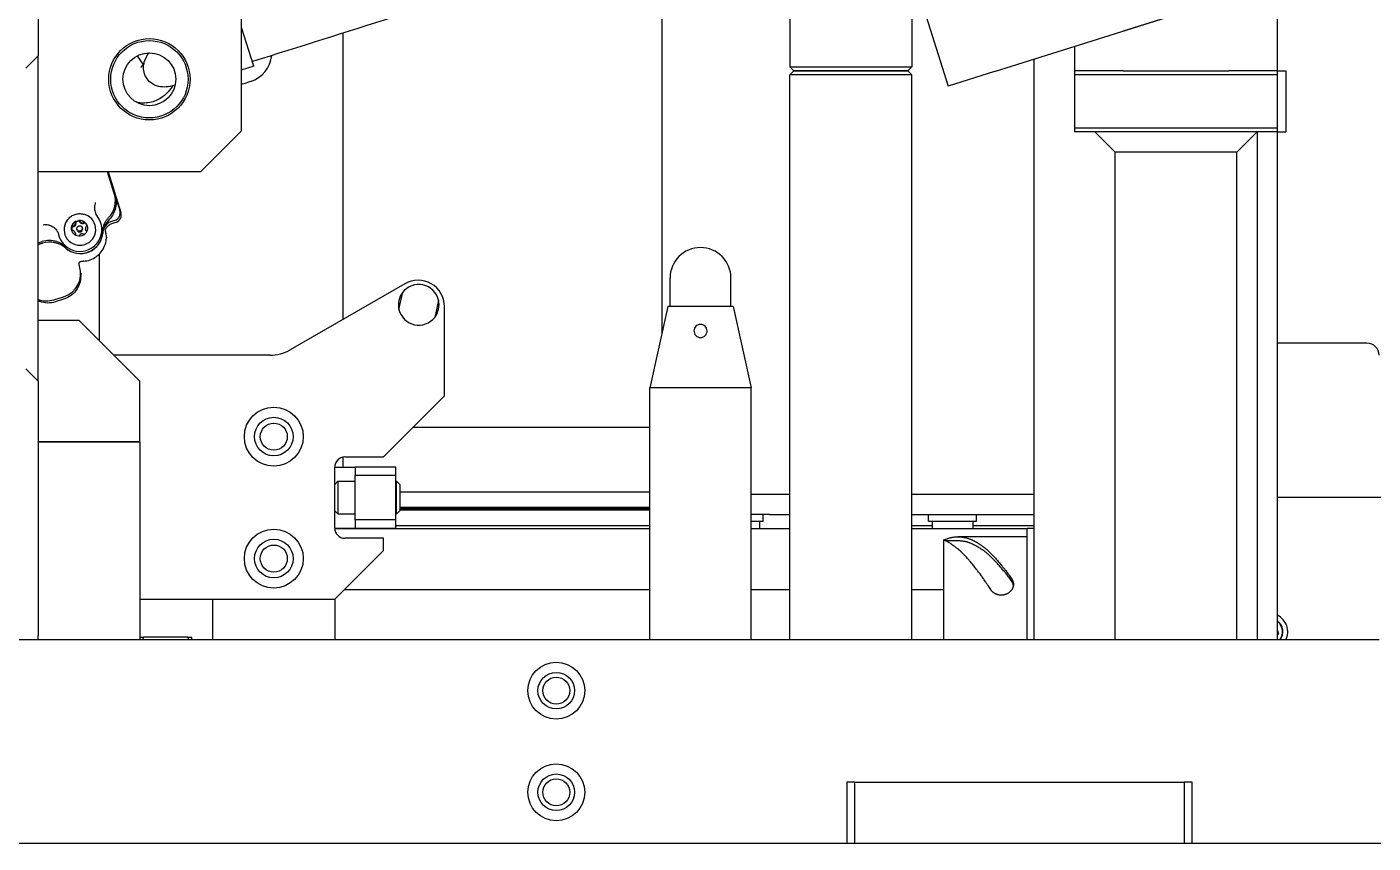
# Model space of a CAD drawing. Header units: millimetres. Extents: x 0 to 7722, y 0 to 5460.
# Drawn here: x 1535.2 to 1866.4, y 1237.6 to 1438.4 of the extents above; entities that cross this region are included whole.
import ezdxf

# ---------------------------------------------------------------- set-up
doc = ezdxf.new("R2010")
doc.units = ezdxf.units.MM
doc.header["$LTSCALE"] = 5
doc.layers.get('0').update_dxf_attribs({"linetype": 'CONTINUOUS'})

msp = doc.modelspace()

# ---------------------------------------------------------------- linework, layer by layer
for p, q in [((1537.931, 1484.769), (1537.931, 1431.269)), ((1587.931, 1477.769), (1587.931, 1412.769)), ((1691.431, 1461.604), (1691.431, 1362.922)), ((1749.837, 1461.942), (1761.865, 1423.793)), ((1722.931, 1454.589), (1722.931, 1428.589)), ((1752.931, 1452.129), (1752.931, 1428.589)), ((1842.931, 1427.589), (1842.931, 1449.353)), ((1773.31, 1427.402), (1831.486, 1445.745)), ((1830.931, 1445.57), (1804.931, 1437.372)), ((1587.959, 1438.277), (1587.931, 1438.362)), ((1591.049, 1428.771), (1587.959, 1438.277)), ((1612.931, 1436.853), (1612.931, 1366.413)), ((1537.931, 1431.269), (1534.931, 1428.269)), ((1537.931, 1351.269), (1537.931, 1431.269)), ((1792.931, 1433.589), (1792.931, 1427.589)), ((1591.049, 1428.771), (1587.931, 1427.757)), ((1722.931, 1428.589), (1752.931, 1428.589)), ((1723.931, 1427.589), (1722.931, 1428.589)), ((1751.931, 1427.589), (1752.931, 1428.589)), ((1782.931, 1430.436), (1782.931, 1287.589)), ((1590.23, 1424.977), (1589.215, 1424.658)), ((1723.931, 1427.589), (1722.931, 1426.589)), ((1752.931, 1426.589), (1722.931, 1426.589)), ((1722.931, 1287.589), (1722.931, 1426.589)), ((1723.931, 1427.589), (1751.931, 1427.589)), ((1751.931, 1427.589), (1723.931, 1427.589)), ((1751.931, 1427.589), (1752.931, 1426.589)), ((1752.931, 1287.589), (1752.931, 1426.589)), ((1773.31, 1427.402), (1761.865, 1423.793)), ((1792.931, 1427.589), (1792.986, 1427.589)), ((1792.931, 1426.589), (1792.931, 1413.589)), ((1842.931, 1426.589), (1792.931, 1426.589)), ((1804.931, 1427.589), (1792.986, 1427.589)), ((1804.931, 1427.589), (1830.931, 1427.589)), ((1842.876, 1427.589), (1830.931, 1427.589)), ((1842.876, 1427.589), (1842.931, 1427.589)), ((1842.931, 1427.589), (1844.931, 1427.589)), ((1842.931, 1413.589), (1842.931, 1426.589)), ((1844.931, 1427.589), (1844.931, 1412.589)), ((1587.931, 1412.769), (1577.931, 1402.769)), ((1792.931, 1413.589), (1842.931, 1413.589)), ((1842.931, 1412.589), (1792.931, 1412.589)), ((1802.931, 1407.589), (1797.931, 1412.589)), ((1832.931, 1407.589), (1837.931, 1412.589)), ((1837.931, 1412.589), (1837.931, 1287.589)), ((1842.931, 1287.589), (1842.931, 1412.589)), ((1842.931, 1412.589), (1844.931, 1412.589)), ((1832.931, 1407.589), (1802.931, 1407.589)), ((1802.931, 1287.589), (1802.931, 1407.589)), ((1832.931, 1287.589), (1832.931, 1407.589)), ((1577.931, 1402.769), (1537.931, 1402.769)), ((1556.68, 1397.374), (1554.979, 1402.769)), ((1555.061, 1402.769), (1558.062, 1393.253)), ((1556.879, 1397.004), (1555.061, 1402.769)), ((1555.171, 1402.769), (1558.327, 1392.76)), ((1549.52, 1392.2), (1549.644, 1392.152)), ((1552.852, 1391.307), (1552.853, 1391.304)), ((1539.813, 1389.529), (1539.813, 1389.529)), ((1545.062, 1390.794), (1544.988, 1390.684)), ((1547.145, 1390.179), (1547.095, 1390.339)), ((1547.555, 1388.383), (1547.486, 1388.601)), ((1548.167, 1390.502), (1548.117, 1390.661)), ((1548.861, 1388.795), (1548.793, 1389.013)), ((1549.663, 1388.4), (1549.605, 1388.582)), ((1556.752, 1390.757), (1555.97, 1390.51)), ((1557.018, 1390.264), (1556.204, 1390.007)), ((1537.931, 1385.255), (1538.922, 1385.567)), ((1537.931, 1384.822), (1539.004, 1385.16)), ((1538.974, 1385.151), (1537.931, 1384.822)), ((1547.125, 1387.6), (1547.068, 1387.782)), ((1552.931, 1382.426), (1552.931, 1361.269)), ((1548.141, 1379.503), (1548.096, 1379.647)), ((1548.415, 1377.768), (1548.42, 1377.14)), ((1628.181, 1375.218), (1599.967, 1358.928)), ((1693.431, 1369.589), (1693.431, 1376.589)), ((1708.431, 1369.589), (1708.431, 1376.589)), ((1541.812, 1371.258), (1544.213, 1372.015)), ((1544.219, 1371.384), (1542.169, 1370.737)), ((1626.733, 1368.825), (1627.651, 1373.087)), ((1636.449, 1371.192), (1635.531, 1366.931)), ((1637.931, 1347.589), (1637.931, 1369.589)), ((1692.931, 1369.589), (1688.431, 1349.589)), ((1708.931, 1369.589), (1692.931, 1369.589)), ((1708.931, 1369.589), (1713.431, 1349.589)), ((1537.931, 1366.269), (1547.931, 1366.269)), ((1547.931, 1366.269), (1562.931, 1351.269)), ((1864.931, 1360.589), (1842.931, 1360.589)), ((1594.967, 1357.589), (1556.611, 1357.589)), ((1534.931, 1354.269), (1537.931, 1351.269)), ((1537.931, 1351.269), (1537.931, 1338.807)), ((1562.931, 1336.269), (1562.931, 1351.269)), ((1713.431, 1349.589), (1688.431, 1349.589)), ((1688.431, 1287.589), (1688.431, 1349.589)), ((1713.431, 1287.589), (1713.431, 1349.589)), ((1637.931, 1347.589), (1622.931, 1332.589)), ((1537.931, 1338.807), (1537.931, 1288.674)), ((1630.236, 1339.894), (1688.431, 1339.894)), ((1562.931, 1336.269), (1537.931, 1336.269)), ((1537.931, 1336.269), (1562.931, 1336.269)), ((1562.931, 1336.269), (1562.931, 1287.589)), ((1612.931, 1332.538), (1612.931, 1330.089)), ((1613.431, 1332.589), (1622.931, 1332.589)), ((1610.931, 1315.089), (1610.931, 1330.089)), ((1610.931, 1330.089), (1615.931, 1330.089)), ((1625.931, 1330.089), (1615.931, 1330.089)), ((1615.931, 1330.089), (1615.931, 1328.089)), ((1625.931, 1328.089), (1625.931, 1330.089)), ((1610.931, 1325.822), (1611.698, 1326.589)), ((1611.698, 1326.589), (1611.698, 1318.589)), ((1611.698, 1326.589), (1615.931, 1326.589)), ((1615.931, 1328.089), (1625.931, 1328.089)), ((1615.931, 1317.089), (1615.931, 1328.089)), ((1625.931, 1317.089), (1625.931, 1328.089)), ((1625.931, 1326.589), (1626.164, 1326.589)), ((1626.164, 1318.589), (1626.164, 1326.589)), ((1626.931, 1325.822), (1626.164, 1326.589)), ((1626.931, 1325.822), (1626.931, 1319.355)), ((1626.931, 1324.044), (1688.431, 1324.044)), ((1713.431, 1323.394), (1722.931, 1323.394)), ((1752.931, 1323.394), (1782.931, 1323.394)), ((1892.931, 1322.589), (1842.931, 1322.589)), ((1610.931, 1319.355), (1611.698, 1318.589)), ((1611.698, 1318.589), (1615.931, 1318.589)), ((1625.931, 1318.589), (1626.164, 1318.589)), ((1626.931, 1319.355), (1626.164, 1318.589)), ((1626.931, 1320.199), (1688.431, 1320.199)), ((1626.931, 1319.894), (1688.431, 1319.894)), ((1626.931, 1319.589), (1688.431, 1319.589)), ((1717.931, 1318.394), (1713.431, 1318.394)), ((1716.317, 1316.794), (1716.317, 1318.394)), ((1717.931, 1318.394), (1722.931, 1318.394)), ((1752.931, 1318.394), (1782.931, 1318.394)), ((1757.031, 1316.794), (1757.031, 1318.394)), ((1768.817, 1316.794), (1768.817, 1318.394)), ((1610.931, 1315.089), (1615.931, 1315.089)), ((1612.931, 1315.089), (1612.931, 1314.894)), ((1625.931, 1317.089), (1615.931, 1317.089)), ((1615.931, 1317.089), (1615.931, 1315.089)), ((1615.931, 1315.089), (1625.931, 1315.089)), ((1625.931, 1315.089), (1625.931, 1317.089)), ((1625.931, 1315.744), (1688.431, 1315.744)), ((1713.431, 1316.794), (1716.317, 1316.794)), ((1715.431, 1316.794), (1715.431, 1314.894)), ((1752.931, 1315.744), (1757.931, 1315.744)), ((1757.031, 1316.794), (1768.817, 1316.794)), ((1757.931, 1316.794), (1757.931, 1314.894)), ((1767.931, 1316.794), (1767.931, 1314.894)), ((1767.931, 1315.744), (1782.931, 1315.744)), ((1688.431, 1314.894), (1610.939, 1314.894)), ((1622.931, 1312.589), (1613.431, 1312.589)), ((1622.931, 1309.589), (1622.931, 1312.589)), ((1722.931, 1314.894), (1713.431, 1314.894)), ((1781.331, 1314.894), (1752.931, 1314.894)), ((1760.731, 1312.208), (1760.731, 1287.589)), ((1764.278, 1311.939), (1761.309, 1311.939)), ((1781.331, 1312.939), (1764.278, 1312.939)), ((1782.931, 1314.989), (1781.331, 1314.989)), ((1781.331, 1307.989), (1781.331, 1314.989)), ((1610.931, 1297.589), (1622.931, 1309.589)), ((1781.331, 1287.589), (1781.331, 1307.989)), ((1688.431, 1299.894), (1613.236, 1299.894)), ((1688.431, 1299.894), (1613.236, 1299.894)), ((1722.931, 1299.894), (1713.431, 1299.894)), ((1722.931, 1299.894), (1713.431, 1299.894)), ((1760.731, 1299.894), (1752.931, 1299.894)), ((1760.731, 1299.894), (1752.931, 1299.894)), ((1562.931, 1297.589), (1610.931, 1297.589)), ((1580.931, 1287.589), (1580.931, 1297.589)), ((1610.931, 1297.589), (1610.931, 1287.589)), ((1537.931, 1287.589), (1537.931, 1288.674)), ((1842.931, 1289.879), (1843.177, 1289.05)), ((1843.177, 1289.05), (1842.931, 1288.791)), ((1867.931, 1287.589), (1402.931, 1287.589)), ((1574.793, 1288.269), (1563.869, 1288.269)), ((1575.731, 1287.589), (1575.731, 1288.269)), ((1738.931, 1252.589), (1736.931, 1252.589)), ((1736.931, 1252.589), (1736.931, 1237.589)), ((1738.931, 1237.589), (1738.931, 1252.589)), ((1738.931, 1252.589), (1819.931, 1252.589)), ((1821.931, 1252.589), (1819.931, 1252.589)), ((1819.931, 1252.589), (1819.931, 1237.589)), ((1821.931, 1237.589), (1821.931, 1252.589)), ((1288.931, 1237.589), (1736.931, 1237.589)), ((1736.931, 1237.589), (1738.931, 1237.589)), ((1738.931, 1237.589), (1819.931, 1237.589)), ((1819.931, 1237.589), (1821.931, 1237.589)), ((1821.931, 1237.589), (1887.931, 1237.589))]:
    msp.add_line(p, q)
for centre, radius in [((1565.312, 1425.506), 10), ((1565.312, 1425.506), 9.519), ((1565.312, 1425.506), 6.506), ((1595.931, 1337.589), 7.25), ((1595.931, 1337.589), 4.75), ((1595.931, 1337.589), 3.324), ((1595.931, 1307.589), 7.25), ((1595.931, 1307.589), 4.75), ((1595.931, 1307.589), 3.324), ((1665.431, 1275.089), 7), ((1665.431, 1275.089), 4.5), ((1665.431, 1275.089), 3.324), ((1665.431, 1250.089), 7), ((1665.431, 1250.089), 4.5), ((1665.431, 1250.089), 3.324)]:
    msp.add_circle(centre, radius)
for centre, radius, start, end in [((1587.974, 1432.13), 7.5, 287.5, 353.92202), ((1586.96, 1431.81), 7.5, 277.4378, 287.5), ((1700.931, 1376.589), 7.5, 0, 180), ((1631.591, 1370.009), 5, 13.68849, 142.00462), ((1631.431, 1369.589), 6.5, 0, 120), ((1631.591, 1370.009), 5, 142.00462, 193.68849), ((1631.591, 1370.009), 5, 142.00462, 193.68849), ((1631.591, 1370.009), 5, 193.68849, 322.00462), ((1631.591, 1370.009), 5, 322.00462, 13.68849), ((1631.591, 1370.009), 5, 322.00462, 13.68849), ((1594.967, 1367.589), 10, 270, 300), ((1864.931, 1357.589), 3, 0, 90), ((1613.431, 1330.089), 2.5, 90, 180), ((1613.431, 1315.089), 2.5, 180, 270), ((1840.931, 1289.589), 4.5, 333.6122, 63.6122), ((1840.931, 1289.589), 3.324, 323.00285, 53.00285), ((1840.931, 1289.589), 3.233, 321.78715, 51.78715)]:
    msp.add_arc(centre, radius, start, end)
for centre, major_axis, ratio, start_param, end_param in [((1550.955, 1395.573), (-5.814, -1.489), 0.9937317, 2.1286007, 3.1959404), ((1548.225, 1388.535), (5.146, 1.622), 0.9937679, 3.0720648, 6.6182242), ((1548.225, 1388.535), (-3.719, -1.173), 0.9937679, 5.388553, 10.3194102), ((1556.153, 1392.652), (1.938, 0.497), 0.9937307, 4.7673191, 6.3374302), ((1556.419, 1392.159), (1.938, 0.497), 0.9937307, 4.7673191, 6.3374302), ((1548.182, 1388.671), (-1.879, -0.592), 0.9937679, 5.7554138, 6.1380631), ((1546.353, 1388.451), (-0.143, -0.045), 0.9937679, 6.1826383, 7.549722), ((1548.135, 1388.822), (-1.879, -0.592), 0.9937679, 6.1826383, 6.276068), ((1548.135, 1388.822), (-1.879, -0.592), 0.9937679, 4.9260012, 5.7554138), ((1546.361, 1389.218), (-0.143, -0.045), 0.9937679, 4.3883301, 5.7554138), ((1546.352, 1387.556), (0.715, 0.226), 0.9937679, 5.6449672, 7.549722), ((1546.379, 1390.113), (0.715, 0.226), 0.9937679, 4.3883301, 6.2930849), ((1547.235, 1390.392), (-0.143, -0.045), 0.9937679, 4.9260012, 6.2930849), ((1548.182, 1388.671), (-1.879, -0.592), 0.9937679, 4.4987768, 4.9260012), ((1548.208, 1388.589), (0.653, 0.206), 0.9937679, 3.1415927, 6.2831853), ((1548.135, 1388.822), (-1.879, -0.592), 0.9937679, 3.6693641, 4.4987768), ((1547.971, 1390.624), (0.143, 0.045), 0.9937679, 6.2732857, 7.6403694), ((1548.832, 1390.886), (-0.715, -0.226), 0.9937679, 6.2732857, 8.1780405), ((1549.36, 1390.164), (-0.143, -0.045), 0.9937679, 3.6693641, 5.0364479), ((1548.182, 1388.671), (1.879, 0.592), 0.9937679, 0.1451222, 0.5277715), ((1550.321, 1388.807), (-0.715, -0.226), 0.9937679, 5.0166486, 6.9214035), ((1549.792, 1388.082), (0.143, 0.045), 0.9937679, 6.0683614, 6.9214035), ((1549.807, 1389.54), (0.143, 0.045), 0.9937679, 5.0166486, 6.3837324), ((1548.135, 1388.822), (1.879, 0.592), 0.9937679, 0.0071173, 0.100547), ((1556.868, 1387.666), (-2.895, -0.79), 0.9939268, 5.9088426, 5.9624745), ((1556.868, 1387.666), (-2.895, -0.79), 0.9939268, 4.7516237, 5.6361509), ((1540.713, 1379.878), (-5.668, -1.969), 0.9939469, 4.0706158, 4.6833863), ((1540.766, 1379.462), (-5.662, -1.986), 0.9939889, 3.6572399, 4.6802521), ((1540.795, 1379.471), (-5.663, -1.986), 0.9939893, 3.6586782, 4.6803023), ((1548.359, 1388.11), (5.27, 1.662), 0.9937679, 3.6889919, 5.9237144), ((1548.359, 1388.11), (-5.245, -1.654), 0.9937679, 0.548788, 2.732582), ((1547.202, 1387.265), (-0.143, -0.045), 0.9937679, 5.6449672, 6.4980092), ((1547.933, 1387.023), (0.143, 0.045), 0.9937679, 4.9202506, 5.6647664), ((1548.788, 1386.749), (-0.715, -0.226), 0.9937679, 3.7600116, 5.6647664), ((1549.332, 1387.464), (0.143, 0.045), 0.9937679, 3.7600116, 4.5045274), ((1542.416, 1377.702), (-5.814, -1.49), 0.9937307, 1.6257265, 3.1958376), ((1542.421, 1377.077), (5.852, 1.334), 0.9941776, 6.0677275, 6.068363), ((1540.022, 1376.948), (-5.617, -2.115), 0.9937307, 0.8566542, 1.5158662)]:
    msp.add_ellipse(centre, major_axis=major_axis, ratio=ratio, start_param=start_param, end_param=end_param)
for centre, major_axis in [((1548.126, 1388.849), (1.879, 0.592)), ((1548.139, 1388.807), (0.653, 0.206))]:
    msp.add_ellipse(centre, major_axis=major_axis, ratio=0.9937679)
for points, knots in [([(1705.386, 1465.996), (1702.394, 1465.05), (1699.399, 1464.117), (1684.23, 1459.334), (1672.052, 1455.494), (1636.816, 1444.384), (1613.758, 1437.114), (1590.7, 1429.844)], [0.3357222, 0.3357222, 0.3357222, 0.3357222, 1.2768782, 1.2768782, 5.1074462, 5.1074462, 12.3605366, 12.3605366, 12.3605366, 12.3605366]), ([(1562.318, 1431.282), (1562.539, 1430.911), (1562.756, 1430.569), (1563.202, 1429.921), (1563.428, 1429.624), (1563.688, 1429.316), (1563.744, 1429.252), (1563.797, 1429.193)], [1.25843443, 1.25843443, 1.25843443, 1.25843443, 1.42222089, 1.42222089, 1.60789852, 1.60789852, 1.6605644, 1.6605644, 1.6605644, 1.6605644]), ([(1564.344, 1430.493), (1564.393, 1430.618), (1564.437, 1430.749), (1564.629, 1431.122), (1564.662, 1431.185), (1564.748, 1431.334), (1564.801, 1431.421), (1564.953, 1431.65), (1565.066, 1431.803), (1565.212, 1431.974), (1565.228, 1431.993), (1565.245, 1432.012)], [0, 0, 0, 0, 0.2940024, 0.2940024, 0.34427741, 0.34427741, 0.39456129, 0.39456129, 0.46183758, 0.46183758, 0.47014058, 0.47014058, 0.47014058, 0.47014058]), ([(1563.22, 1428.441), (1563.22, 1428.441), (1563.436, 1428.642), (1563.783, 1429.152), (1563.937, 1429.433), (1564.057, 1429.677)], [3.2913169, 3.2913169, 3.2913169, 3.2913169, 4.163642, 4.163642, 4.9063384, 4.9063384, 4.9063384, 4.9063384]), ([(1571.647, 1424.023), (1571.41, 1423.966), (1571.187, 1423.915), (1570.245, 1423.714), (1569.656, 1423.611), (1568.409, 1423.6), (1567.782, 1423.649), (1566.761, 1424.003), (1566.426, 1424.157), (1565.601, 1424.67), (1565.124, 1425.107), (1564.41, 1426.104), (1564.156, 1426.666), (1563.883, 1427.766), (1563.856, 1428.314), (1563.935, 1429.238), (1564.037, 1429.643), (1564.172, 1430.048), (1564.199, 1430.117), (1564.218, 1430.169)], [1.9304157, 1.9304157, 1.9304157, 1.9304157, 2.0592397, 2.0592397, 2.5074126, 2.5074126, 2.8201349, 2.8201349, 2.964029, 2.964029, 3.1898407, 3.1898407, 3.4043768, 3.4043768, 3.6161903, 3.6161903, 3.825393, 3.825393, 3.8864696, 3.8864696, 3.8864696, 3.8864696]), ([(1564.218, 1430.169), (1564.249, 1430.251), (1564.249, 1430.249), (1564.269, 1430.299), (1564.277, 1430.322), (1564.304, 1430.39), (1564.315, 1430.418), (1564.344, 1430.493)], [0, 0, 0, 0, 0.09502819, 0.09502819, 0.1764861, 0.1764861, 0.35318656, 0.35318656, 0.35318656, 0.35318656]), ([(1571.091, 1423.895), (1571.033, 1423.808), (1570.972, 1423.72), (1570.168, 1422.588), (1569.095, 1421.31), (1566.393, 1419.986), (1565.303, 1419.667), (1563.383, 1419.639), (1562.659, 1419.739), (1561.946, 1419.939)], [3.7397299, 3.7397299, 3.7397299, 3.7397299, 3.837145, 3.837145, 4.9913669, 4.9913669, 5.5763473, 5.5763473, 5.9128735, 5.9128735, 5.9128735, 5.9128735]), ([(1551.889, 1394.003), (1551.907, 1394.211), (1551.932, 1394.416), (1551.966, 1394.618), (1551.999, 1394.821), (1552.042, 1395.018), (1552.093, 1395.207)], [0, 0, 0, 0, 0.5, 0.5, 0.5, 1, 1, 1, 1]), ([(1556.879, 1397.004), (1557.034, 1396.512), (1557.124, 1396.002), (1557.172, 1394.938), (1557.12, 1394.388), (1556.87, 1393.33), (1556.676, 1392.826), (1556.161, 1391.888), (1555.843, 1391.458), (1555.473, 1391.075)], [0, 0, 0, 0, 0.15564034, 0.15564034, 0.32154386, 0.32154386, 0.48331328, 0.48331328, 0.64343251, 0.64343251, 0.64343251, 0.64343251]), ([(1545.062, 1390.794), (1545.25, 1391.073), (1545.475, 1391.326), (1545.986, 1391.764), (1546.271, 1391.949), (1546.88, 1392.235), (1547.204, 1392.338), (1547.868, 1392.452), (1548.207, 1392.465), (1548.877, 1392.399), (1549.207, 1392.321), (1549.52, 1392.2)], [0.8946323, 0.8946323, 0.8946323, 0.8946323, 1.1650979, 1.1650979, 1.4355635, 1.4355635, 1.7060291, 1.7060291, 1.9764948, 1.9764948, 2.2469604, 2.2469604, 2.2469604, 2.2469604]), ([(1552.554, 1391.749), (1552.314, 1392.07), (1552.13, 1392.432), (1551.9, 1393.2), (1551.855, 1393.603), (1551.889, 1394.003)], [-0.24195324, -0.24195324, -0.24195324, -0.24195324, -0.12105599, -0.12105599, -0.00000962, -0.00000962, -0.00000962, -0.00000962]), ([(1554.389, 1390.25), (1554.513, 1390.469), (1554.65, 1390.68), (1554.951, 1391.085), (1555.113, 1391.277), (1555.288, 1391.459)], [0.000001, 0.000001, 0.000001, 0.000001, 0.07569696, 0.07569696, 0.15139295, 0.15139295, 0.15139295, 0.15139295]), ([(1540.664, 1389.573), (1540.576, 1389.592), (1540.487, 1389.609), (1540.231, 1389.651), (1540.062, 1389.67), (1539.645, 1389.691), (1539.397, 1389.681), (1539.156, 1389.644), (1539.153, 1389.643), (1539.151, 1389.643)], [0.000001, 0.000001, 0.000001, 0.000001, 0.02698573, 0.02698573, 0.07800534, 0.07800534, 0.15490381, 0.15490381, 0.15565716, 0.15565716, 0.15565716, 0.15565716]), ([(1540.664, 1389.573), (1540.966, 1389.509), (1541.256, 1389.396), (1541.754, 1389.108), (1541.967, 1388.944), (1542.367, 1388.542), (1542.547, 1388.299), (1542.819, 1387.794), (1542.916, 1387.538), (1542.98, 1387.272)], [-0.34655989, -0.34655989, -0.34655989, -0.34655989, -0.25360119, -0.25360119, -0.17311575, -0.17311575, -0.08240081, -0.08240081, 0, 0, 0, 0]), ([(1546.414, 1389.209), (1546.408, 1389.209), (1546.402, 1389.209), (1546.375, 1389.208), (1546.354, 1389.202), (1546.318, 1389.184), (1546.302, 1389.172), (1546.276, 1389.139), (1546.267, 1389.119), (1546.263, 1389.099)], [0.004805476, 0.004805476, 0.004805476, 0.004805476, 0.006746307, 0.006746307, 0.013492614, 0.013492614, 0.01966475, 0.01966475, 0.025836887, 0.025836887, 0.025836887, 0.025836887]), ([(1547.145, 1390.179), (1547.148, 1390.17), (1547.151, 1390.16), (1547.177, 1390.066), (1547.186, 1389.978), (1547.179, 1389.827), (1547.167, 1389.753), (1547.118, 1389.61), (1547.082, 1389.542), (1546.997, 1389.428), (1546.943, 1389.375), (1546.823, 1389.291), (1546.757, 1389.26), (1546.619, 1389.216), (1546.535, 1389.204), (1546.439, 1389.207), (1546.427, 1389.208), (1546.414, 1389.209)], [-0.46893975, -0.46893975, -0.46893975, -0.46893975, -0.46582205, -0.46582205, -0.43961236, -0.43961236, -0.41820544, -0.41820544, -0.39679851, -0.39679851, -0.37539159, -0.37539159, -0.35398467, -0.35398467, -0.32777498, -0.32777498, -0.32386255, -0.32386255, -0.32386255, -0.32386255]), ([(1547.209, 1390.37), (1547.191, 1390.36), (1547.174, 1390.345), (1547.15, 1390.31), (1547.142, 1390.29), (1547.133, 1390.25), (1547.133, 1390.227), (1547.139, 1390.201), (1547.14, 1390.196), (1547.141, 1390.192)], [0.025836887, 0.025836887, 0.025836887, 0.025836887, 0.032009023, 0.032009023, 0.03818116, 0.03818116, 0.044927467, 0.044927467, 0.046313015, 0.046313015, 0.046313015, 0.046313015]), ([(1548.163, 1390.514), (1548.161, 1390.519), (1548.16, 1390.523), (1548.149, 1390.547), (1548.136, 1390.566), (1548.106, 1390.594), (1548.088, 1390.606), (1548.048, 1390.62), (1548.026, 1390.623), (1548.005, 1390.621)], [0.005360759, 0.005360759, 0.005360759, 0.005360759, 0.006746307, 0.006746307, 0.013492614, 0.013492614, 0.01966475, 0.01966475, 0.025836887, 0.025836887, 0.025836887, 0.025836887]), ([(1549.322, 1390.126), (1549.313, 1390.118), (1549.303, 1390.11), (1549.226, 1390.053), (1549.15, 1390.014), (1549.012, 1389.971), (1548.94, 1389.959), (1548.794, 1389.958), (1548.719, 1389.971), (1548.584, 1390.016), (1548.515, 1390.051), (1548.393, 1390.14), (1548.341, 1390.193), (1548.248, 1390.313), (1548.206, 1390.391), (1548.173, 1390.482), (1548.17, 1390.492), (1548.167, 1390.502)], [-0.46973448, -0.46973448, -0.46973448, -0.46973448, -0.46582205, -0.46582205, -0.43961236, -0.43961236, -0.41820544, -0.41820544, -0.39679851, -0.39679851, -0.37539159, -0.37539159, -0.35398467, -0.35398467, -0.32777498, -0.32777498, -0.32465727, -0.32465727, -0.32465727, -0.32465727]), ([(1549.509, 1390.123), (1549.494, 1390.137), (1549.475, 1390.147), (1549.435, 1390.159), (1549.414, 1390.161), (1549.375, 1390.155), (1549.355, 1390.148), (1549.332, 1390.133), (1549.327, 1390.129), (1549.322, 1390.126)], [0.025836887, 0.025836887, 0.025836887, 0.025836887, 0.032009023, 0.032009023, 0.03818116, 0.03818116, 0.044927467, 0.044927467, 0.046868297, 0.046868297, 0.046868297, 0.046868297]), ([(1549.921, 1388.05), (1549.914, 1388.054), (1549.908, 1388.059), (1549.839, 1388.11), (1549.785, 1388.168), (1549.711, 1388.279), (1549.683, 1388.337), (1549.663, 1388.4)], [-0.46852208, -0.46852208, -0.46852208, -0.46852208, -0.465822052, -0.465822052, -0.43961236, -0.43961236, -0.419610468, -0.419610468, -0.419610468, -0.419610468]), ([(1554.389, 1390.25), (1554.301, 1390.094), (1554.219, 1389.936), (1554.034, 1389.553), (1553.94, 1389.327), (1553.734, 1388.747), (1553.645, 1388.391), (1553.594, 1388.036), (1553.594, 1388.034), (1553.593, 1388.032)], [0.000001, 0.000001, 0.000001, 0.000001, 0.05400073, 0.05400073, 0.1336666, 0.1336666, 0.2649292, 0.2649292, 0.26568205, 0.26568205, 0.26568205, 0.26568205]), ([(1555.473, 1391.075), (1555.013, 1390.598), (1554.634, 1390.049), (1554.074, 1388.852), (1553.895, 1388.211), (1553.826, 1387.554)], [-0.39811333, -0.39811333, -0.39811333, -0.39811333, -0.19905653, -0.19905653, 0, 0, 0, 0]), ([(1554.768, 1389.03), (1554.723, 1388.974), (1554.681, 1388.915), (1554.601, 1388.792), (1554.564, 1388.728), (1554.507, 1388.614), (1554.484, 1388.563), (1554.456, 1388.487), (1554.447, 1388.459), (1554.441, 1388.431), (1554.44, 1388.425), (1554.439, 1388.416), (1554.439, 1388.413), (1554.439, 1388.41)], [-0.089454628, -0.089454628, -0.089454628, -0.089454628, -0.068059532, -0.068059532, -0.045017872, -0.045017872, -0.024721725, -0.024721725, -0.009421927, -0.009421927, -0.003967382, -0.003967382, -0.000001, -0.000001, -0.000001, -0.000001]), ([(1554.439, 1388.41), (1554.487, 1388.122), (1554.538, 1387.822), (1554.643, 1387.215), (1554.7, 1386.893), (1554.761, 1386.565)], [-0.94487662, -0.94487662, -0.94487662, -0.94487662, -0.47108538, -0.47108538, 0, 0, 0, 0]), ([(1556.204, 1390.007), (1555.923, 1389.918), (1555.657, 1389.789), (1555.171, 1389.458), (1554.953, 1389.258), (1554.768, 1389.03)], [0.00000002, 0.00000002, 0.00000002, 0.00000002, 0.08832352, 0.08832352, 0.17664757, 0.17664757, 0.17664757, 0.17664757]), ([(1542.539, 1385.57), (1542.701, 1385.519), (1542.86, 1385.464), (1543.261, 1385.311), (1543.496, 1385.207), (1544.056, 1384.922), (1544.369, 1384.723), (1544.653, 1384.501), (1544.654, 1384.5), (1544.656, 1384.498)], [-0.2688815, -0.2688815, -0.2688815, -0.2688815, -0.2171102, -0.2171102, -0.13326783, -0.13326783, 0, 0, 0.00066683, 0.00066683, 0.00066683, 0.00066683]), ([(1547.125, 1387.6), (1547.145, 1387.536), (1547.155, 1387.473), (1547.158, 1387.339), (1547.147, 1387.261), (1547.12, 1387.18), (1547.117, 1387.172), (1547.114, 1387.165)], [-0.373986559, -0.373986559, -0.373986559, -0.373986559, -0.353984668, -0.353984668, -0.327774976, -0.327774976, -0.325074948, -0.325074948, -0.325074948, -0.325074948]), ([(1549.083, 1380.763), (1549.648, 1380.789), (1550.21, 1380.897), (1551.28, 1381.267), (1551.789, 1381.529), (1552.71, 1382.187), (1553.123, 1382.582), (1553.82, 1383.473), (1554.103, 1383.969), (1554.518, 1385.02), (1554.648, 1385.576), (1554.697, 1386.138)], [1.3098464, 1.3098464, 1.3098464, 1.3098464, 1.5983755, 1.5983755, 1.8869047, 1.8869047, 2.1754338, 2.1754338, 2.4639629, 2.4639629, 2.7524921, 2.7524921, 2.7524921, 2.7524921]), ([(1554.761, 1386.565), (1554.761, 1386.563), (1554.761, 1386.562), (1554.762, 1386.56), (1554.762, 1386.559), (1554.762, 1386.558), (1554.762, 1386.557), (1554.762, 1386.557)], [-0.0045899764, -0.0045899764, -0.0045899764, -0.0045899764, -0.002292739, -0.002292739, -0.0011446216, -0.0011446216, -0.0000028072, -0.0000028072, -0.0000028072, -0.0000028072]), ([(1548.096, 1379.647), (1548.068, 1379.735), (1548.049, 1379.826), (1548.027, 1380.011), (1548.025, 1380.104), (1548.029, 1380.197)], [0.000000002, 0.000000002, 0.000000002, 0.000000002, 0.02805048, 0.02805048, 0.056070477, 0.056070477, 0.056070477, 0.056070477]), ([(1548.029, 1380.197), (1548.031, 1380.246), (1548.037, 1380.295), (1548.061, 1380.387), (1548.077, 1380.428), (1548.128, 1380.514), (1548.164, 1380.553), (1548.257, 1380.623), (1548.317, 1380.649), (1548.436, 1380.687), (1548.498, 1380.697), (1548.547, 1380.701)], [-0.082076712, -0.082076712, -0.082076712, -0.082076712, -0.069446035, -0.069446035, -0.057431888, -0.057431888, -0.041285936, -0.041285936, -0.021231806, -0.021231806, -0.000009907, -0.000009907, -0.000009907, -0.000009907]), ([(1548.547, 1380.701), (1548.641, 1380.709), (1548.73, 1380.718), (1548.906, 1380.741), (1548.983, 1380.753), (1549.067, 1380.769), (1549.079, 1380.771), (1549.087, 1380.773)], [0.000000948, 0.000000948, 0.000000948, 0.000000948, 0.039956833, 0.039956833, 0.077266544, 0.077266544, 0.081210697, 0.081210697, 0.081210697, 0.081210697]), ([(1548.42, 1377.136), (1548.425, 1376.49), (1548.321, 1375.835), (1547.92, 1374.62), (1547.62, 1374.043), (1546.863, 1373.025), (1546.397, 1372.57), (1545.373, 1371.849), (1544.807, 1371.569), (1544.219, 1371.384)], [0, 0, 0, 0, 0.19449632, 0.19449632, 0.38506422, 0.38506422, 0.57574092, 0.57574092, 0.76077512, 0.76077512, 0.76077512, 0.76077512]), ([(1542.169, 1370.737), (1541.558, 1370.544), (1540.907, 1370.45), (1539.629, 1370.468), (1538.984, 1370.582), (1538.23, 1370.845), (1538.079, 1370.904), (1537.931, 1370.97)], [0, 0, 0, 0, 0.19227963, 0.19227963, 0.38389284, 0.38389284, 0.43230752, 0.43230752, 0.43230752, 0.43230752]), ([(1699.311, 1363.652), (1699.319, 1363.848), (1699.365, 1364.057), (1699.537, 1364.443), (1699.664, 1364.619), (1699.951, 1364.895), (1700.13, 1365.014), (1700.521, 1365.171), (1700.733, 1365.21), (1701.129, 1365.21), (1701.341, 1365.171), (1701.732, 1365.014), (1701.911, 1364.895), (1702.198, 1364.619), (1702.325, 1364.443), (1702.497, 1364.057), (1702.543, 1363.848), (1702.559, 1363.442), (1702.524, 1363.218), (1702.367, 1362.805), (1702.244, 1362.616), (1701.957, 1362.317), (1701.774, 1362.186), (1701.367, 1362.012), (1701.143, 1361.968), (1700.719, 1361.968), (1700.495, 1362.012), (1700.088, 1362.186), (1699.905, 1362.317), (1699.618, 1362.616), (1699.495, 1362.805), (1699.338, 1363.218), (1699.303, 1363.442), (1699.311, 1363.652)], [0, 0, 0, 0, 0.0602251, 0.0602251, 0.1204502, 0.1204502, 0.1798978, 0.1798978, 0.23934539, 0.23934539, 0.29879299, 0.29879299, 0.35824058, 0.35824058, 0.41846568, 0.41846568, 0.47869078, 0.47869078, 0.54333763, 0.54333763, 0.60798448, 0.60798448, 0.67152544, 0.67152544, 0.73506639, 0.73506639, 0.79860735, 0.79860735, 0.86214831, 0.86214831, 0.92679516, 0.92679516, 0.99144201, 0.99144201, 0.99144201, 0.99144201]), ([(1772.333, 1299.941), (1772.12, 1300.271), (1771.908, 1300.598), (1771.695, 1300.92), (1771.533, 1301.165), (1771.371, 1301.408), (1771.209, 1301.648), (1771.154, 1301.73), (1771.098, 1301.812), (1771.043, 1301.894), (1770.932, 1302.058), (1770.82, 1302.22), (1770.709, 1302.381), (1770.654, 1302.461), (1770.598, 1302.542), (1770.543, 1302.622), (1770.432, 1302.781), (1770.32, 1302.94), (1770.209, 1303.097), (1770.154, 1303.175), (1770.098, 1303.253), (1770.043, 1303.331), (1769.932, 1303.487), (1769.82, 1303.641), (1769.709, 1303.793), (1769.654, 1303.87), (1769.598, 1303.946), (1769.543, 1304.021), (1769.432, 1304.173), (1769.32, 1304.323), (1769.209, 1304.471), (1769.154, 1304.545), (1769.098, 1304.619), (1769.043, 1304.692), (1768.932, 1304.839), (1768.82, 1304.984), (1768.709, 1305.128), (1768.654, 1305.2), (1768.598, 1305.271), (1768.543, 1305.342), (1768.432, 1305.484), (1768.32, 1305.625), (1768.209, 1305.763), (1768.154, 1305.833), (1768.098, 1305.902), (1768.043, 1305.97), (1767.932, 1306.107), (1767.82, 1306.243), (1767.709, 1306.377), (1767.654, 1306.444), (1767.598, 1306.51), (1767.543, 1306.576), (1767.432, 1306.708), (1767.32, 1306.838), (1767.209, 1306.967), (1767.154, 1307.031), (1767.098, 1307.095), (1767.043, 1307.158), (1766.932, 1307.285), (1766.82, 1307.41), (1766.709, 1307.533), (1766.654, 1307.595), (1766.598, 1307.656), (1766.543, 1307.717), (1766.432, 1307.838), (1766.32, 1307.957), (1766.209, 1308.075), (1766.154, 1308.134), (1766.098, 1308.192), (1766.043, 1308.25), (1765.932, 1308.366), (1765.82, 1308.479), (1765.709, 1308.591), (1765.654, 1308.647), (1765.598, 1308.702), (1765.543, 1308.757), (1765.432, 1308.867), (1765.32, 1308.975), (1765.209, 1309.081), (1765.154, 1309.134), (1765.098, 1309.187), (1765.043, 1309.239), (1764.932, 1309.343), (1764.82, 1309.445), (1764.709, 1309.545), (1764.654, 1309.594), (1764.598, 1309.644), (1764.543, 1309.693), (1764.432, 1309.791), (1764.32, 1309.887), (1764.209, 1309.98), (1764.154, 1310.027), (1764.098, 1310.074), (1764.043, 1310.119), (1763.932, 1310.211), (1763.82, 1310.301), (1763.709, 1310.388), (1763.654, 1310.432), (1763.598, 1310.475), (1763.543, 1310.518), (1763.432, 1310.603), (1763.32, 1310.686), (1763.209, 1310.767), (1763.154, 1310.808), (1763.098, 1310.848), (1763.043, 1310.887), (1762.932, 1310.966), (1762.82, 1311.043), (1762.709, 1311.117), (1762.654, 1311.155), (1762.598, 1311.191), (1762.543, 1311.227), (1762.432, 1311.3), (1762.32, 1311.37), (1762.209, 1311.438), (1762.154, 1311.472), (1762.098, 1311.505), (1762.043, 1311.538), (1761.932, 1311.604), (1761.82, 1311.667), (1761.709, 1311.728), (1761.654, 1311.759), (1761.598, 1311.789), (1761.543, 1311.818), (1761.432, 1311.877), (1761.32, 1311.934), (1761.209, 1311.988), (1761.154, 1312.015), (1761.098, 1312.042), (1761.043, 1312.068), (1760.939, 1312.117), (1760.835, 1312.163), (1760.731, 1312.208)], [-11.2914049, -11.2914049, -11.2914049, -11.2914049, -11.1638017, -11.1638017, -11.1638017, -11.0666667, -11.0666667, -11.0666667, -11.0333334, -11.0333334, -11.0333334, -10.9666667, -10.9666667, -10.9666667, -10.9333334, -10.9333334, -10.9333334, -10.8666667, -10.8666667, -10.8666667, -10.8333334, -10.8333334, -10.8333334, -10.7666667, -10.7666667, -10.7666667, -10.7333334, -10.7333334, -10.7333334, -10.6666667, -10.6666667, -10.6666667, -10.6333334, -10.6333334, -10.6333334, -10.5666668, -10.5666668, -10.5666668, -10.5333334, -10.5333334, -10.5333334, -10.4666668, -10.4666668, -10.4666668, -10.4333334, -10.4333334, -10.4333334, -10.3666668, -10.3666668, -10.3666668, -10.3333335, -10.3333335, -10.3333335, -10.2666668, -10.2666668, -10.2666668, -10.2333335, -10.2333335, -10.2333335, -10.1666668, -10.1666668, -10.1666668, -10.1333335, -10.1333335, -10.1333335, -10.0666668, -10.0666668, -10.0666668, -10.0333335, -10.0333335, -10.0333335, -9.9666668, -9.9666668, -9.9666668, -9.9333335, -9.9333335, -9.9333335, -9.8666668, -9.8666668, -9.8666668, -9.8333335, -9.8333335, -9.8333335, -9.7666669, -9.7666669, -9.7666669, -9.7333335, -9.7333335, -9.7333335, -9.6666669, -9.6666669, -9.6666669, -9.6333335, -9.6333335, -9.6333335, -9.5666669, -9.5666669, -9.5666669, -9.5333336, -9.5333336, -9.5333336, -9.4666669, -9.4666669, -9.4666669, -9.4333336, -9.4333336, -9.4333336, -9.3666669, -9.3666669, -9.3666669, -9.3333336, -9.3333336, -9.3333336, -9.2666669, -9.2666669, -9.2666669, -9.2333336, -9.2333336, -9.2333336, -9.1666669, -9.1666669, -9.1666669, -9.1333336, -9.1333336, -9.1333336, -9.066667, -9.066667, -9.066667, -9.0333336, -9.0333336, -9.0333336, -8.9710202, -8.9710202, -8.9710202, -8.9710202]), ([(1760.814, 1312.172), (1760.83, 1312.179), (1760.846, 1312.186), (1760.862, 1312.193), (1760.974, 1312.241), (1761.085, 1312.287), (1761.196, 1312.331), (1761.251, 1312.353), (1761.307, 1312.374), (1761.362, 1312.395), (1761.474, 1312.436), (1761.585, 1312.475), (1761.696, 1312.512), (1761.751, 1312.53), (1761.807, 1312.548), (1761.862, 1312.565), (1761.974, 1312.599), (1762.085, 1312.631), (1762.196, 1312.661), (1762.251, 1312.675), (1762.307, 1312.69), (1762.362, 1312.703), (1762.474, 1312.731), (1762.585, 1312.755), (1762.696, 1312.778), (1762.751, 1312.789), (1762.807, 1312.8), (1762.862, 1312.81), (1762.974, 1312.83), (1763.085, 1312.848), (1763.196, 1312.863), (1763.251, 1312.871), (1763.307, 1312.878), (1763.362, 1312.885), (1763.474, 1312.898), (1763.585, 1312.908), (1763.696, 1312.917), (1763.751, 1312.921), (1763.807, 1312.924), (1763.862, 1312.927), (1763.974, 1312.933), (1764.085, 1312.937), (1764.196, 1312.938), (1764.251, 1312.939), (1764.307, 1312.939), (1764.362, 1312.938), (1764.474, 1312.937), (1764.585, 1312.933), (1764.696, 1312.927), (1764.751, 1312.924), (1764.807, 1312.921), (1764.862, 1312.917), (1764.974, 1312.908), (1765.085, 1312.898), (1765.196, 1312.884), (1765.251, 1312.878), (1765.307, 1312.871), (1765.362, 1312.863), (1765.474, 1312.848), (1765.585, 1312.83), (1765.696, 1312.809), (1765.751, 1312.799), (1765.807, 1312.789), (1765.862, 1312.777), (1765.974, 1312.755), (1766.085, 1312.73), (1766.196, 1312.703), (1766.251, 1312.689), (1766.307, 1312.675), (1766.362, 1312.66), (1766.474, 1312.63), (1766.585, 1312.598), (1766.696, 1312.564), (1766.751, 1312.547), (1766.807, 1312.529), (1766.862, 1312.511), (1766.974, 1312.474), (1767.085, 1312.435), (1767.196, 1312.394), (1767.251, 1312.373), (1767.307, 1312.352), (1767.362, 1312.33), (1767.474, 1312.286), (1767.585, 1312.24), (1767.696, 1312.192), (1767.751, 1312.168), (1767.807, 1312.143), (1767.862, 1312.118), (1767.974, 1312.067), (1768.085, 1312.014), (1768.196, 1311.959), (1768.251, 1311.932), (1768.307, 1311.904), (1768.362, 1311.875), (1768.474, 1311.817), (1768.585, 1311.758), (1768.696, 1311.696), (1768.751, 1311.665), (1768.807, 1311.633), (1768.862, 1311.601), (1768.974, 1311.537), (1769.085, 1311.471), (1769.196, 1311.402), (1769.251, 1311.368), (1769.307, 1311.333), (1769.362, 1311.297), (1769.474, 1311.226), (1769.585, 1311.153), (1769.696, 1311.078), (1769.751, 1311.04), (1769.807, 1311.002), (1769.862, 1310.963), (1769.974, 1310.886), (1770.085, 1310.806), (1770.196, 1310.725), (1770.251, 1310.684), (1770.307, 1310.642), (1770.362, 1310.6), (1770.474, 1310.516), (1770.585, 1310.43), (1770.696, 1310.342), (1770.751, 1310.298), (1770.807, 1310.253), (1770.862, 1310.208), (1770.974, 1310.118), (1771.085, 1310.025), (1771.196, 1309.931), (1771.251, 1309.884), (1771.307, 1309.836), (1771.362, 1309.788), (1771.474, 1309.691), (1771.585, 1309.593), (1771.696, 1309.492), (1771.751, 1309.442), (1771.807, 1309.391), (1771.862, 1309.339), (1771.974, 1309.237), (1772.085, 1309.132), (1772.196, 1309.025), (1772.251, 1308.972), (1772.307, 1308.918), (1772.362, 1308.864), (1772.474, 1308.755), (1772.585, 1308.645), (1772.696, 1308.532), (1772.751, 1308.476), (1772.807, 1308.419), (1772.862, 1308.362), (1772.974, 1308.248), (1773.085, 1308.131), (1773.196, 1308.013), (1773.251, 1307.954), (1773.307, 1307.894), (1773.362, 1307.834), (1773.474, 1307.714), (1773.585, 1307.592), (1773.696, 1307.468), (1773.751, 1307.407), (1773.807, 1307.344), (1773.862, 1307.281), (1773.974, 1307.156), (1774.085, 1307.028), (1774.196, 1306.899), (1774.251, 1306.835), (1774.307, 1306.77), (1774.362, 1306.704), (1774.474, 1306.573), (1774.585, 1306.441), (1774.696, 1306.306), (1774.751, 1306.239), (1774.807, 1306.172), (1774.862, 1306.104), (1774.974, 1305.968), (1775.085, 1305.83), (1775.196, 1305.69), (1775.251, 1305.621), (1775.307, 1305.551), (1775.362, 1305.48), (1775.474, 1305.339), (1775.585, 1305.197), (1775.696, 1305.052), (1775.751, 1304.98), (1775.807, 1304.908), (1775.862, 1304.835), (1775.974, 1304.689), (1776.085, 1304.542), (1776.196, 1304.393), (1776.251, 1304.319), (1776.307, 1304.244), (1776.362, 1304.169), (1776.474, 1304.018), (1776.585, 1303.866), (1776.696, 1303.713), (1776.751, 1303.637), (1776.807, 1303.56), (1776.862, 1303.482), (1776.974, 1303.328), (1777.085, 1303.171), (1777.196, 1303.014), (1777.307, 1302.857), (1777.418, 1302.698), (1777.529, 1302.538)], [-3.3430962, -3.3430962, -3.3430962, -3.3430962, -3.333333, -3.333333, -3.333333, -3.2666664, -3.2666664, -3.2666664, -3.233333, -3.233333, -3.233333, -3.1666664, -3.1666664, -3.1666664, -3.1333331, -3.1333331, -3.1333331, -3.0666664, -3.0666664, -3.0666664, -3.0333331, -3.0333331, -3.0333331, -2.9666664, -2.9666664, -2.9666664, -2.9333331, -2.9333331, -2.9333331, -2.8666664, -2.8666664, -2.8666664, -2.8333331, -2.8333331, -2.8333331, -2.7666664, -2.7666664, -2.7666664, -2.7333331, -2.7333331, -2.7333331, -2.6666664, -2.6666664, -2.6666664, -2.6333331, -2.6333331, -2.6333331, -2.5666664, -2.5666664, -2.5666664, -2.5333331, -2.5333331, -2.5333331, -2.4666664, -2.4666664, -2.4666664, -2.4333331, -2.4333331, -2.4333331, -2.3666665, -2.3666665, -2.3666665, -2.3333331, -2.3333331, -2.3333331, -2.2666665, -2.2666665, -2.2666665, -2.2333331, -2.2333331, -2.2333331, -2.1666665, -2.1666665, -2.1666665, -2.1333331, -2.1333331, -2.1333331, -2.0666665, -2.0666665, -2.0666665, -2.0333332, -2.0333332, -2.0333332, -1.9666665, -1.9666665, -1.9666665, -1.9333332, -1.9333332, -1.9333332, -1.8666665, -1.8666665, -1.8666665, -1.8333332, -1.8333332, -1.8333332, -1.7666665, -1.7666665, -1.7666665, -1.7333332, -1.7333332, -1.7333332, -1.6666665, -1.6666665, -1.6666665, -1.6333332, -1.6333332, -1.6333332, -1.5666665, -1.5666665, -1.5666665, -1.5333332, -1.5333332, -1.5333332, -1.4666665, -1.4666665, -1.4666665, -1.4333332, -1.4333332, -1.4333332, -1.3666665, -1.3666665, -1.3666665, -1.3333332, -1.3333332, -1.3333332, -1.2666666, -1.2666666, -1.2666666, -1.2333332, -1.2333332, -1.2333332, -1.1666666, -1.1666666, -1.1666666, -1.1333332, -1.1333332, -1.1333332, -1.0666666, -1.0666666, -1.0666666, -1.0333332, -1.0333332, -1.0333332, -0.9666666, -0.9666666, -0.9666666, -0.9333333, -0.9333333, -0.9333333, -0.8666666, -0.8666666, -0.8666666, -0.8333333, -0.8333333, -0.8333333, -0.7666666, -0.7666666, -0.7666666, -0.7333333, -0.7333333, -0.7333333, -0.6666666, -0.6666666, -0.6666666, -0.6333333, -0.6333333, -0.6333333, -0.5666666, -0.5666666, -0.5666666, -0.5333333, -0.5333333, -0.5333333, -0.4666666, -0.4666666, -0.4666666, -0.4333333, -0.4333333, -0.4333333, -0.3666666, -0.3666666, -0.3666666, -0.3333333, -0.3333333, -0.3333333, -0.2666666, -0.2666666, -0.2666666, -0.2333333, -0.2333333, -0.2333333, -0.1666667, -0.1666667, -0.1666667, -0.1333333, -0.1333333, -0.1333333, -0.0666667, -0.0666667, -0.0666667, 0, 0, 0, 0]), ([(1777.529, 1301.983), (1777.418, 1302.136), (1777.196, 1302.44), (1776.918, 1302.814), (1776.64, 1303.182), (1776.418, 1303.473), (1776.14, 1303.831), (1775.918, 1304.113), (1775.64, 1304.46), (1775.418, 1304.733), (1775.14, 1305.068), (1774.918, 1305.332), (1774.64, 1305.656), (1774.418, 1305.909), (1774.14, 1306.221), (1773.918, 1306.465), (1773.64, 1306.763), (1773.418, 1306.996), (1773.14, 1307.281), (1772.918, 1307.504), (1772.64, 1307.776), (1772.418, 1307.987), (1772.14, 1308.245), (1771.918, 1308.445), (1771.64, 1308.689), (1771.418, 1308.877), (1771.14, 1309.106), (1770.918, 1309.283), (1770.64, 1309.496), (1770.418, 1309.661), (1770.14, 1309.86), (1769.918, 1310.012), (1769.64, 1310.195), (1769.418, 1310.335), (1769.14, 1310.502), (1768.918, 1310.629), (1768.64, 1310.78), (1768.418, 1310.894), (1768.14, 1311.029), (1767.918, 1311.13), (1767.64, 1311.248), (1767.418, 1311.336), (1767.14, 1311.438), (1766.918, 1311.513), (1766.64, 1311.598), (1766.418, 1311.659), (1766.14, 1311.727), (1765.918, 1311.775), (1765.64, 1311.826), (1765.418, 1311.86), (1765.14, 1311.894), (1764.918, 1311.915), (1764.64, 1311.932), (1764.445, 1311.938), (1764.306, 1311.939), (1764.278, 1311.939)], [0, 0, 0, 0, 0.0666667, 0.1333333, 0.1666667, 0.2333333, 0.2666667, 0.3333333, 0.3666667, 0.4333333, 0.4666667, 0.5333333, 0.5666667, 0.6333333, 0.6666667, 0.7333333, 0.7666667, 0.8333333, 0.8666667, 0.9333333, 0.9666667, 1.0333333, 1.0666667, 1.1333333, 1.1666667, 1.2333333, 1.2666667, 1.3333333, 1.3666667, 1.4333333, 1.4666667, 1.5333333, 1.5666667, 1.6333333, 1.6666667, 1.7333333, 1.7666667, 1.8333333, 1.8666667, 1.9333333, 1.9666667, 2.0333333, 2.0666667, 2.1333333, 2.1666667, 2.2333333, 2.2666667, 2.3333333, 2.3666667, 2.4333333, 2.4666667, 2.5333333, 2.5666667, 2.6333333, 2.6502759, 2.6502759, 2.6502759, 2.6502759]), ([(1777.529, 1302.538), (1777.569, 1302.481), (1777.606, 1302.422), (1777.64, 1302.362), (1777.674, 1302.302), (1777.705, 1302.241), (1777.733, 1302.179), (1777.747, 1302.148), (1777.761, 1302.116), (1777.773, 1302.085), (1777.799, 1302.021), (1777.821, 1301.957), (1777.84, 1301.892), (1777.85, 1301.859), (1777.859, 1301.826), (1777.867, 1301.793), (1777.883, 1301.727), (1777.896, 1301.66), (1777.907, 1301.593), (1777.912, 1301.559), (1777.916, 1301.526), (1777.919, 1301.492), (1777.925, 1301.434), (1777.929, 1301.376), (1777.93, 1301.318), (1777.931, 1301.294), (1777.931, 1301.27), (1777.931, 1301.246), (1777.931, 1301.198), (1777.929, 1301.149), (1777.925, 1301.101), (1777.923, 1301.077), (1777.921, 1301.053), (1777.919, 1301.029), (1777.914, 1300.98), (1777.907, 1300.932), (1777.899, 1300.884), (1777.895, 1300.86), (1777.891, 1300.836), (1777.886, 1300.812), (1777.876, 1300.764), (1777.865, 1300.716), (1777.853, 1300.669), (1777.846, 1300.645), (1777.84, 1300.621), (1777.833, 1300.597), (1777.818, 1300.55), (1777.803, 1300.503), (1777.786, 1300.456), (1777.777, 1300.433), (1777.768, 1300.409), (1777.759, 1300.386), (1777.741, 1300.34), (1777.721, 1300.294), (1777.699, 1300.248), (1777.688, 1300.225), (1777.677, 1300.203), (1777.666, 1300.18), (1777.643, 1300.135), (1777.619, 1300.09), (1777.593, 1300.046), (1777.58, 1300.024), (1777.567, 1300.002), (1777.554, 1299.98), (1777.527, 1299.937), (1777.499, 1299.894), (1777.469, 1299.852), (1777.454, 1299.831), (1777.439, 1299.81), (1777.424, 1299.789), (1777.393, 1299.747), (1777.36, 1299.707), (1777.327, 1299.667), (1777.31, 1299.647), (1777.293, 1299.627), (1777.276, 1299.607), (1777.241, 1299.568), (1777.205, 1299.53), (1777.168, 1299.492), (1777.15, 1299.473), (1777.131, 1299.455), (1777.112, 1299.436), (1777.074, 1299.4), (1777.035, 1299.364), (1776.994, 1299.329), (1776.974, 1299.312), (1776.954, 1299.295), (1776.933, 1299.278), (1776.892, 1299.244), (1776.849, 1299.212), (1776.806, 1299.18), (1776.784, 1299.164), (1776.762, 1299.149), (1776.74, 1299.133), (1776.696, 1299.103), (1776.65, 1299.073), (1776.604, 1299.045), (1776.581, 1299.031), (1776.558, 1299.017), (1776.535, 1299.003), (1776.488, 1298.976), (1776.44, 1298.95), (1776.391, 1298.925), (1776.367, 1298.913), (1776.343, 1298.901), (1776.318, 1298.889), (1776.269, 1298.865), (1776.219, 1298.843), (1776.168, 1298.822), (1776.143, 1298.812), (1776.117, 1298.801), (1776.092, 1298.792), (1776.04, 1298.772), (1775.989, 1298.753), (1775.936, 1298.736), (1775.91, 1298.728), (1775.884, 1298.719), (1775.857, 1298.712), (1775.805, 1298.696), (1775.751, 1298.681), (1775.698, 1298.668), (1775.671, 1298.662), (1775.644, 1298.655), (1775.617, 1298.65), (1775.563, 1298.638), (1775.508, 1298.628), (1775.453, 1298.619), (1775.426, 1298.614), (1775.399, 1298.61), (1775.371, 1298.606), (1775.316, 1298.599), (1775.261, 1298.593), (1775.206, 1298.588), (1775.178, 1298.586), (1775.15, 1298.584), (1775.123, 1298.582), (1775.067, 1298.579), (1775.012, 1298.577), (1774.956, 1298.576), (1774.928, 1298.576), (1774.901, 1298.576), (1774.873, 1298.577), (1774.817, 1298.578), (1774.762, 1298.58), (1774.706, 1298.584), (1774.679, 1298.586), (1774.651, 1298.588), (1774.623, 1298.591), (1774.568, 1298.596), (1774.513, 1298.603), (1774.458, 1298.611), (1774.431, 1298.615), (1774.403, 1298.619), (1774.376, 1298.624), (1774.321, 1298.634), (1774.267, 1298.645), (1774.213, 1298.657), (1774.186, 1298.663), (1774.159, 1298.669), (1774.133, 1298.676), (1774.079, 1298.69), (1774.026, 1298.705), (1773.973, 1298.721), (1773.947, 1298.729), (1773.921, 1298.738), (1773.895, 1298.747), (1773.842, 1298.764), (1773.791, 1298.783), (1773.74, 1298.803), (1773.714, 1298.814), (1773.689, 1298.824), (1773.664, 1298.835), (1773.614, 1298.856), (1773.564, 1298.879), (1773.515, 1298.903), (1773.49, 1298.915), (1773.466, 1298.928), (1773.442, 1298.94), (1773.394, 1298.966), (1773.346, 1298.992), (1773.3, 1299.02), (1773.276, 1299.033), (1773.253, 1299.048), (1773.23, 1299.062), (1773.185, 1299.091), (1773.14, 1299.121), (1773.096, 1299.152), (1773.074, 1299.167), (1773.052, 1299.183), (1773.031, 1299.199), (1772.988, 1299.231), (1772.946, 1299.264), (1772.905, 1299.298), (1772.884, 1299.315), (1772.864, 1299.333), (1772.844, 1299.35), (1772.804, 1299.385), (1772.765, 1299.421), (1772.727, 1299.458), (1772.709, 1299.477), (1772.69, 1299.496), (1772.672, 1299.515), (1772.635, 1299.552), (1772.6, 1299.591), (1772.566, 1299.631), (1772.549, 1299.651), (1772.532, 1299.67), (1772.515, 1299.691), (1772.482, 1299.731), (1772.451, 1299.772), (1772.42, 1299.814), (1772.39, 1299.856), (1772.361, 1299.898), (1772.333, 1299.941)], [-3.1415927, -3.1415927, -3.1415927, -3.1415927, -3.0624383, -3.0624383, -3.0624383, -2.983284, -2.983284, -2.983284, -2.9437068, -2.9437068, -2.9437068, -2.8645525, -2.8645525, -2.8645525, -2.8249753, -2.8249753, -2.8249753, -2.745821, -2.745821, -2.745821, -2.7062438, -2.7062438, -2.7062438, -2.6388889, -2.6388889, -2.6388889, -2.6111111, -2.6111111, -2.6111111, -2.5555556, -2.5555556, -2.5555556, -2.5277778, -2.5277778, -2.5277778, -2.4722222, -2.4722222, -2.4722222, -2.4444444, -2.4444444, -2.4444444, -2.3888889, -2.3888889, -2.3888889, -2.3611111, -2.3611111, -2.3611111, -2.3055556, -2.3055556, -2.3055556, -2.2777778, -2.2777778, -2.2777778, -2.2222222, -2.2222222, -2.2222222, -2.1944444, -2.1944444, -2.1944444, -2.1388889, -2.1388889, -2.1388889, -2.1111111, -2.1111111, -2.1111111, -2.0555556, -2.0555556, -2.0555556, -2.0277778, -2.0277778, -2.0277778, -1.9722222, -1.9722222, -1.9722222, -1.9444444, -1.9444444, -1.9444444, -1.8888889, -1.8888889, -1.8888889, -1.8611111, -1.8611111, -1.8611111, -1.8055556, -1.8055556, -1.8055556, -1.7777778, -1.7777778, -1.7777778, -1.7222222, -1.7222222, -1.7222222, -1.6944444, -1.6944444, -1.6944444, -1.6388889, -1.6388889, -1.6388889, -1.6111111, -1.6111111, -1.6111111, -1.5555556, -1.5555556, -1.5555556, -1.5277778, -1.5277778, -1.5277778, -1.4722222, -1.4722222, -1.4722222, -1.4444444, -1.4444444, -1.4444444, -1.3888889, -1.3888889, -1.3888889, -1.3611111, -1.3611111, -1.3611111, -1.3055556, -1.3055556, -1.3055556, -1.2777778, -1.2777778, -1.2777778, -1.2222222, -1.2222222, -1.2222222, -1.1944444, -1.1944444, -1.1944444, -1.1388889, -1.1388889, -1.1388889, -1.1111111, -1.1111111, -1.1111111, -1.0555556, -1.0555556, -1.0555556, -1.0277778, -1.0277778, -1.0277778, -0.9722222, -0.9722222, -0.9722222, -0.9444444, -0.9444444, -0.9444444, -0.8888889, -0.8888889, -0.8888889, -0.8611111, -0.8611111, -0.8611111, -0.8055556, -0.8055556, -0.8055556, -0.7777778, -0.7777778, -0.7777778, -0.7222222, -0.7222222, -0.7222222, -0.6944444, -0.6944444, -0.6944444, -0.6388889, -0.6388889, -0.6388889, -0.6111111, -0.6111111, -0.6111111, -0.5555556, -0.5555556, -0.5555556, -0.5277778, -0.5277778, -0.5277778, -0.4722222, -0.4722222, -0.4722222, -0.4444444, -0.4444444, -0.4444444, -0.3888889, -0.3888889, -0.3888889, -0.3611111, -0.3611111, -0.3611111, -0.3055556, -0.3055556, -0.3055556, -0.2777778, -0.2777778, -0.2777778, -0.2222222, -0.2222222, -0.2222222, -0.1944444, -0.1944444, -0.1944444, -0.1388889, -0.1388889, -0.1388889, -0.1111111, -0.1111111, -0.1111111, -0.0555556, -0.0555556, -0.0555556, 0, 0, 0, 0]), ([(1777.917, 1301.007), (1777.914, 1301.031), (1777.901, 1301.12), (1777.877, 1301.239), (1777.832, 1301.397), (1777.787, 1301.52), (1777.72, 1301.67), (1777.642, 1301.816), (1777.569, 1301.928), (1777.529, 1301.983)], [2.71647925, 2.71647925, 2.71647925, 2.71647925, 2.745821, 2.82497533, 2.86455249, 2.94370683, 2.98328399, 3.06243832, 3.14159265, 3.14159265, 3.14159265, 3.14159265])]:
    msp.add_open_spline(points, degree=3, knots=knots)
for points, weights in [([(1792.931, 1427.589), (1792.931, 1427.101), (1792.931, 1426.589)], [1, 1.0001681006, 1]), ([(1842.931, 1426.589), (1842.931, 1427.101), (1842.931, 1427.589)], [1, 1.0001681006, 1]), ([(1792.931, 1413.589), (1792.931, 1413.076), (1792.931, 1412.589)], [1, 1.0001681006, 1]), ([(1842.931, 1412.589), (1842.931, 1413.076), (1842.931, 1413.589)], [1, 1.0001681006, 1]), ([(1562.931, 1288.269), (1562.931, 1288.269), (1563.869, 1288.269)], [1, 1.0379548493, 1]), ([(1563.869, 1288.269), (1563.754, 1287.923), (1563.654, 1287.589)], [1, 1.00450827245, 1.00794556078]), ([(1575.009, 1287.589), (1574.908, 1287.923), (1574.793, 1288.269)], [1.00794556078, 1.00450827245, 1]), ([(1574.793, 1288.269), (1575.731, 1288.269), (1575.731, 1288.269)], [1, 1.0379548493, 1])]:
    msp.add_rational_spline(points, weights, degree=2)
for points in [[(1554.761, 1386.546), (1554.73, 1386.413), (1554.708, 1386.276), (1554.697, 1386.138)], [(1554.762, 1386.557), (1554.762, 1386.554), (1554.762, 1386.55), (1554.761, 1386.546)], [(1549.083, 1380.763), (1549.045, 1380.762), (1549.006, 1380.758), (1548.968, 1380.751)], [(1549.083, 1380.763), (1549.083, 1380.763), (1549.083, 1380.763), (1549.083, 1380.763)]]:
    msp.add_open_spline(points, degree=3)

doc.saveas('drawing.dxf')
